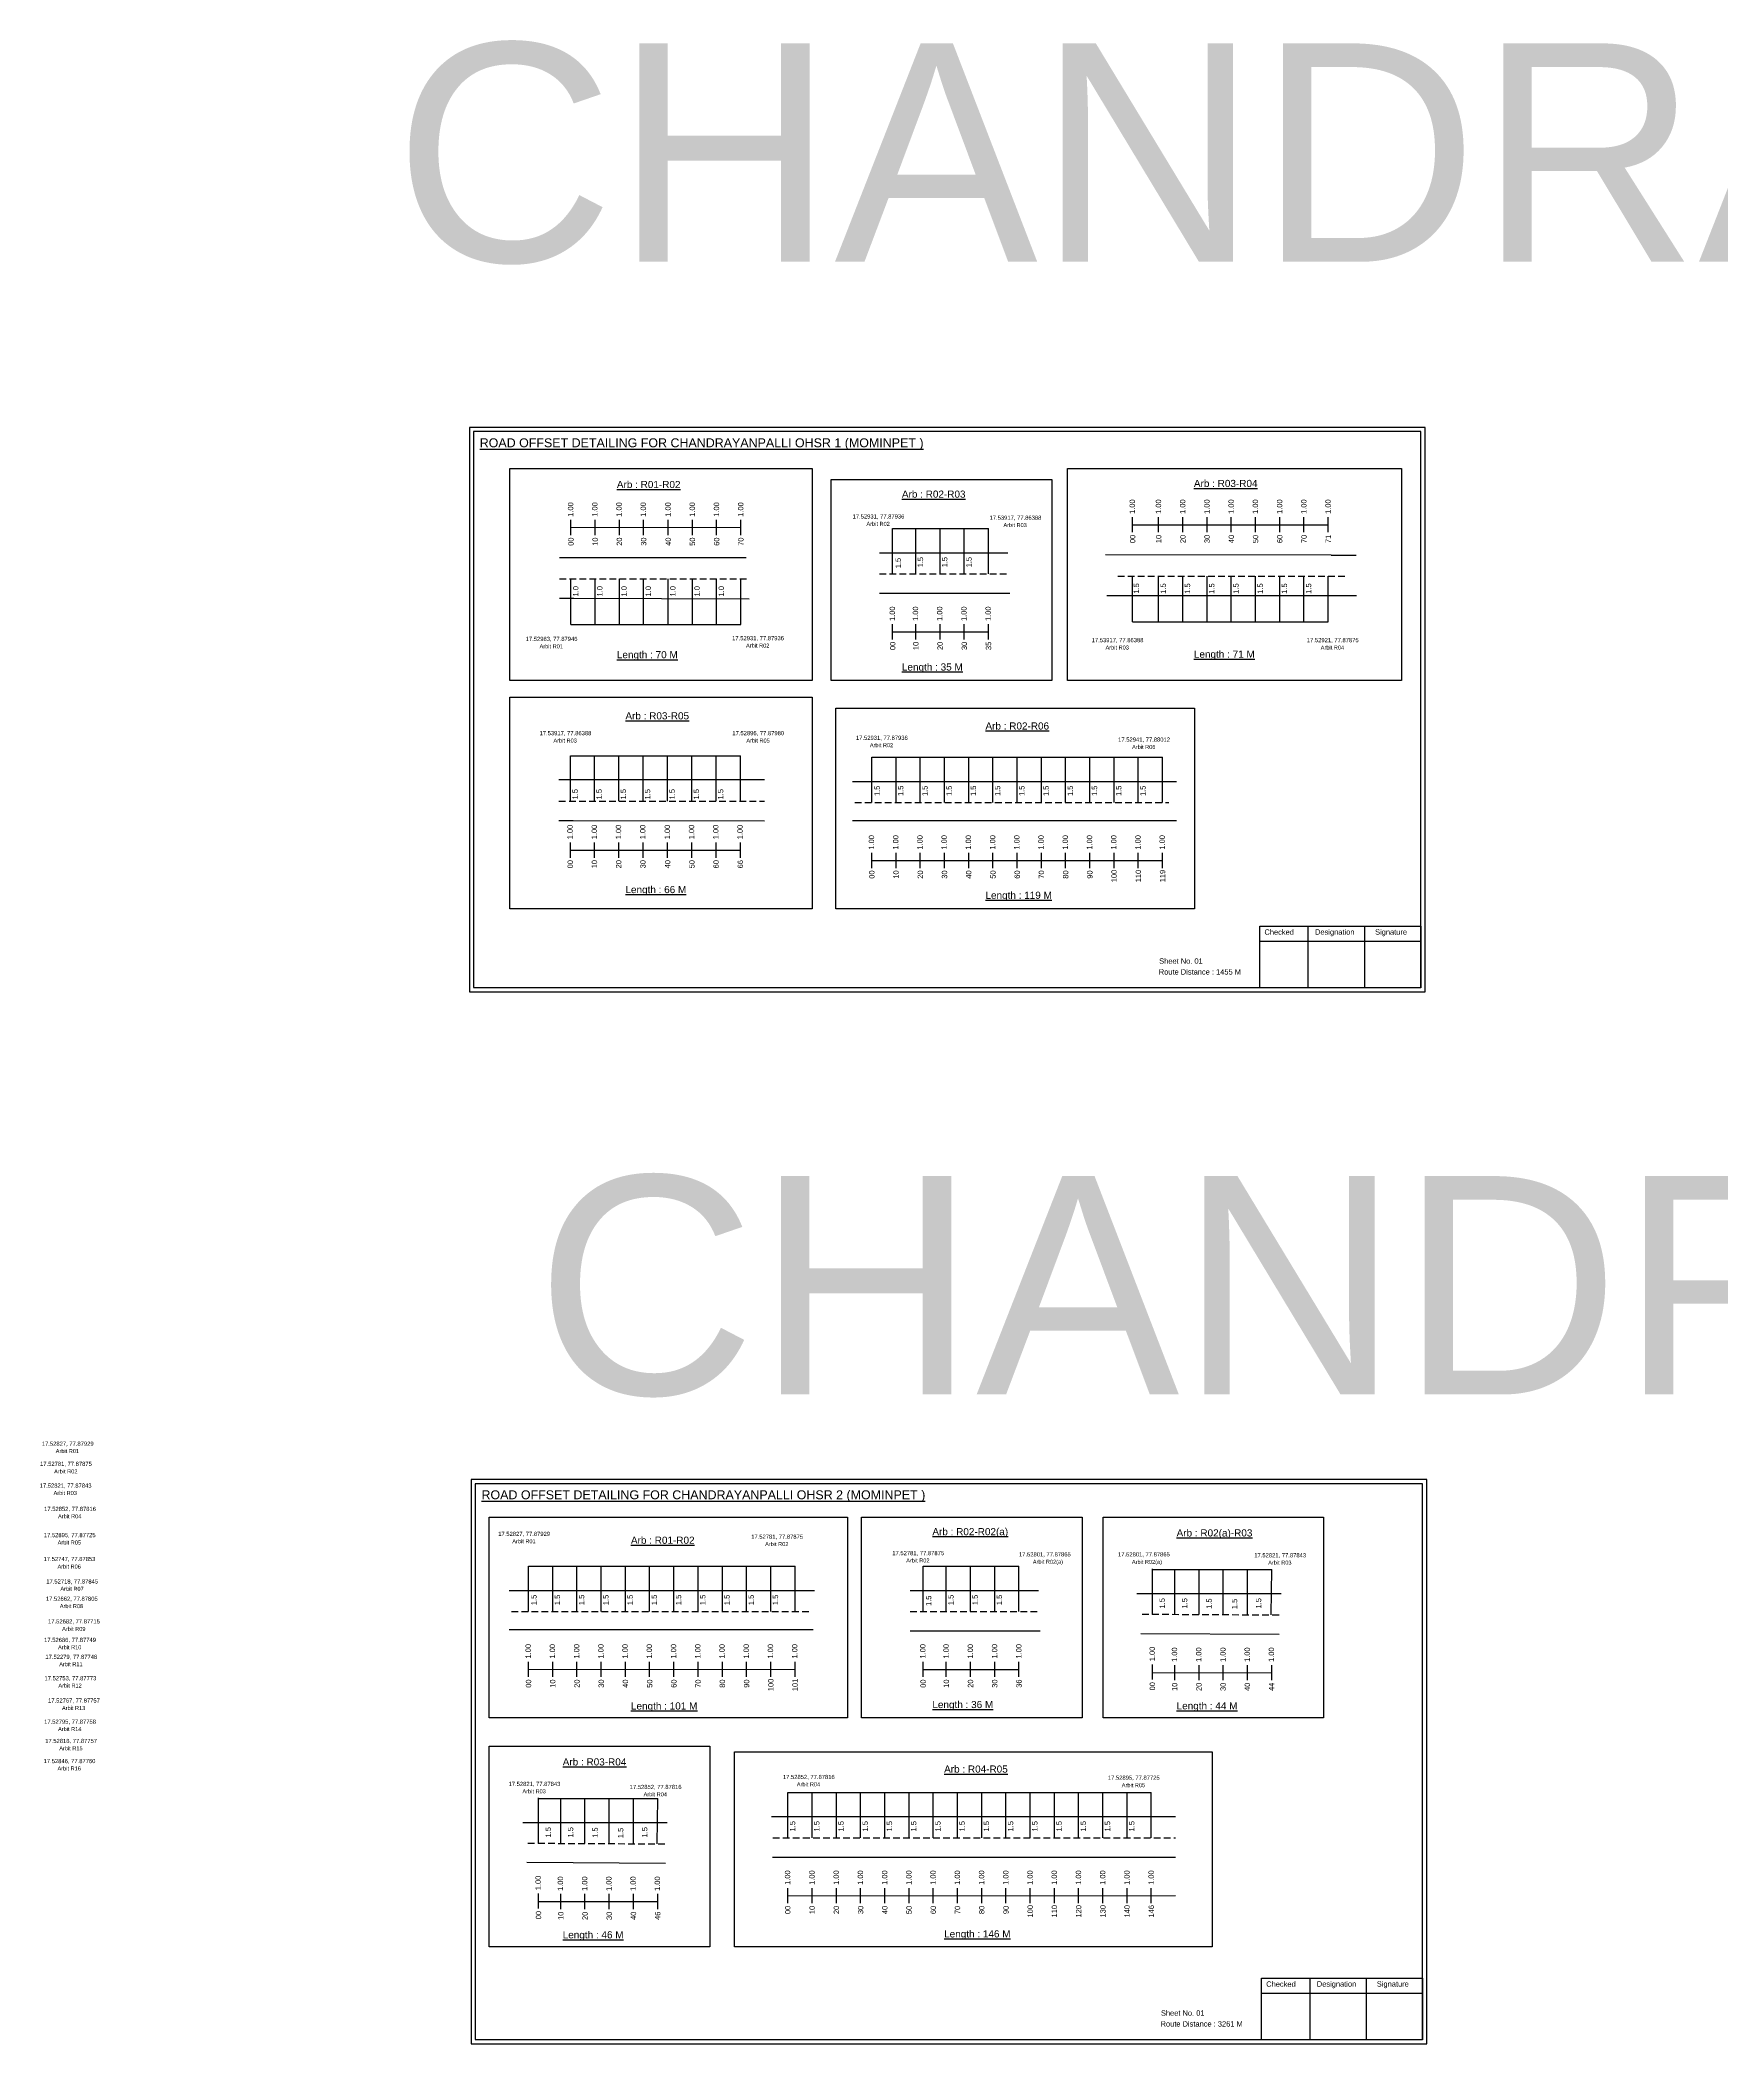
# Model space of a CAD drawing. Header units: inches. Extents: x -117 to 51867, y -12715 to 3423.
# Drawn here: x 6261 to 7205, y -2961 to -1837 of the extents above; entities that cross this region are included whole.
import ezdxf

# ---------------------------------------------------------------- set-up
doc = ezdxf.new("R2010")
doc.units = ezdxf.units.IN
doc.header["$MEASUREMENT"] = 0
doc.linetypes.add('DASHED2', pattern=[0.375, 0.25, -0.125])
doc.layers.add('PDF_Geometry', color=7, linetype='Continuous')
doc.layers.add('PDF_Text', color=5, linetype='Continuous')
doc.styles.add('PDF Arial', font='arial.ttf')
doc.styles.get("Standard").update_dxf_attribs({"font": 'arial.ttf'})

msp = doc.modelspace()

# ---------------------------------------------------------------- linework, layer by layer
at = {"color": 217, "true_color": 0x93278f}
for p, q in [((6558.9, -2114.3), (6558.9, -2105.7)), ((6558.9, -2110), (6654.3, -2109.9)), ((6572.5, -2114.3), (6572.5, -2105.7)), ((6586.1, -2114.3), (6586.1, -2105.7)), ((6599.7, -2114.3), (6599.7, -2105.7)), ((6613.5, -2114.3), (6613.5, -2105.7)), ((6627.1, -2114.3), (6627.1, -2105.7)), ((6640.7, -2114.3), (6640.7, -2105.7)), ((6654.3, -2114.3), (6654.3, -2105.7)), ((6874.2, -2112.7), (6874.2, -2104.2)), ((6874.2, -2108.5), (6984, -2108.5)), ((6888.8, -2112.7), (6888.8, -2104.2)), ((6902.4, -2112.7), (6902.4, -2104.2)), ((6916, -2112.7), (6916, -2104.2)), ((6929.6, -2112.7), (6929.6, -2104.2)), ((6943.2, -2112.7), (6943.2, -2104.2)), ((6956.8, -2112.7), (6956.8, -2104.2)), ((6970.4, -2112.7), (6970.4, -2104.2)), ((6984, -2112.7), (6984, -2104.2)), ((6739.5, -2172.8), (6739.5, -2164.2)), ((6739.5, -2168.5), (6793.3, -2168.5)), ((6752.5, -2172.8), (6752.5, -2164.2)), ((6766.1, -2172.8), (6766.1, -2164.2)), ((6779.7, -2172.8), (6779.7, -2164.2)), ((6793.3, -2172.8), (6793.3, -2164.2)), ((6558.6, -2295.3), (6558.6, -2286.7)), ((6558.6, -2291), (6654, -2291)), ((6572.2, -2295.3), (6572.2, -2286.7)), ((6585.8, -2295.3), (6585.8, -2286.7)), ((6599.4, -2295.3), (6599.4, -2286.7)), ((6613.2, -2295.3), (6613.2, -2286.7)), ((6626.8, -2295.3), (6626.8, -2286.7)), ((6640.4, -2295.3), (6640.4, -2286.7)), ((6654, -2295.3), (6654, -2286.7)), ((6727.8, -2301.1), (6727.8, -2292.5)), ((6741.4, -2301.1), (6741.4, -2292.5)), ((6755, -2301.1), (6755, -2292.5)), ((6768.6, -2301.1), (6768.6, -2292.5)), ((6782.2, -2301.1), (6782.2, -2292.5)), ((6795.8, -2301.1), (6795.8, -2292.5)), ((6809.4, -2301.1), (6809.4, -2292.5)), ((6823, -2301.1), (6823, -2292.5)), ((6836.6, -2301.1), (6836.6, -2292.5)), ((6850.2, -2301.1), (6850.2, -2292.5)), ((6863.8, -2301.1), (6863.8, -2292.5)), ((6877.4, -2301.1), (6877.4, -2292.5)), ((6891, -2301.1), (6891, -2292.5)), ((6727.8, -2296.8), (6891, -2296.8)), ((6535.1, -2755), (6535.1, -2746.5)), ((6535.1, -2750.8), (6684.7, -2750.7)), ((6548.7, -2755), (6548.7, -2746.5)), ((6562.3, -2755), (6562.3, -2746.5)), ((6575.9, -2755), (6575.9, -2746.5)), ((6589.5, -2755), (6589.5, -2746.5)), ((6603.1, -2755), (6603.1, -2746.5)), ((6616.7, -2755), (6616.7, -2746.5)), ((6630.3, -2755), (6630.3, -2746.5)), ((6643.9, -2755), (6643.9, -2746.5)), ((6657.5, -2755), (6657.5, -2746.5)), ((6671.1, -2755), (6671.1, -2746.5)), ((6684.7, -2755), (6684.7, -2746.5)), ((6756.6, -2755), (6756.6, -2746.5)), ((6756.6, -2750.8), (6810.4, -2750.8)), ((6769.6, -2755), (6769.6, -2746.5)), ((6783.2, -2755), (6783.2, -2746.5)), ((6796.8, -2755), (6796.8, -2746.5)), ((6810.4, -2755), (6810.4, -2746.5)), ((6885.3, -2756.5), (6885.3, -2748)), ((6885.3, -2752.7), (6952.3, -2752.6)), ((6897.9, -2756.9), (6897.9, -2748.4)), ((6911.5, -2756.9), (6911.5, -2748.4)), ((6925.1, -2756.9), (6925.1, -2748.4)), ((6938.7, -2756.9), (6938.7, -2748.4)), ((6952.3, -2756.9), (6952.3, -2748.4)), ((6540.7, -2885), (6540.7, -2876.5)), ((6553.2, -2885.4), (6553.2, -2876.8)), ((6566.8, -2885.4), (6566.8, -2876.8)), ((6580.4, -2885.4), (6580.4, -2876.8)), ((6594, -2885.4), (6594, -2876.8)), ((6607.6, -2885.4), (6607.6, -2876.8)), ((6680.6, -2882), (6680.6, -2873.5)), ((6680.7, -2877.8), (6898.3, -2877.7)), ((6694.3, -2882), (6694.3, -2873.5)), ((6707.9, -2882), (6707.9, -2873.5)), ((6721.5, -2882), (6721.5, -2873.5)), ((6735.1, -2882), (6735.1, -2873.5)), ((6748.7, -2882), (6748.7, -2873.5)), ((6762.3, -2882), (6762.3, -2873.5)), ((6775.9, -2882), (6775.9, -2873.5)), ((6789.5, -2882), (6789.5, -2873.5)), ((6803.1, -2882), (6803.1, -2873.5)), ((6816.7, -2882), (6816.7, -2873.5)), ((6830.3, -2882), (6830.3, -2873.5)), ((6843.9, -2882), (6843.9, -2873.5)), ((6857.5, -2882), (6857.5, -2873.5)), ((6871.1, -2882), (6871.1, -2873.5)), ((6884.7, -2882), (6884.7, -2873.5)), ((6540.7, -2881.1), (6607.6, -2881.1))]:
    msp.add_line(p, q, dxfattribs=at)
at = {"color": 5}
for p, q in [((6739.5, -2110.6), (6793.3, -2110.6)), ((6558.9, -2164.4), (6654.3, -2164.4)), ((6874.2, -2162.9), (6984, -2162.9)), ((6558.6, -2238.1), (6654, -2238.1)), ((6727.8, -2238.9), (6891, -2238.9)), ((6535.1, -2692.8), (6684.7, -2692.8)), ((6756.6, -2692.8), (6810.4, -2692.8)), ((6885.3, -2694.7), (6952.3, -2694.7)), ((6680.7, -2819.8), (6884.7, -2819.8)), ((6540.7, -2823.2), (6607.6, -2823.2))]:
    msp.add_line(p, q, dxfattribs=at)
for p, q in [((6739.5, -2136.1), (6739.5, -2110.6)), ((6752.5, -2136.1), (6752.5, -2110.6)), ((6766.1, -2136.1), (6766.1, -2110.6)), ((6779.7, -2136.1), (6779.7, -2110.6)), ((6793.3, -2136.1), (6793.3, -2110.6)), ((6732.1, -2124.2), (6804.2, -2124.2)), ((6657.2, -2127), (6552.5, -2127)), ((6985.6, -2125.5), (6859, -2125.3)), ((6985.6, -2125.5), (6999.6, -2125.5)), ((6558.9, -2164.4), (6558.9, -2138.9)), ((6572.5, -2164.4), (6572.5, -2138.9)), ((6586.1, -2164.4), (6586.1, -2138.9)), ((6599.7, -2164.4), (6599.7, -2138.9)), ((6613.5, -2164.4), (6613.5, -2138.9)), ((6627.1, -2164.4), (6627.1, -2138.9)), ((6640.7, -2164.4), (6640.7, -2138.9)), ((6654.3, -2164.4), (6654.3, -2138.9)), ((6732.1, -2146.9), (6805.2, -2146.9)), ((6874.2, -2162.9), (6874.2, -2137.3)), ((6888.8, -2162.9), (6888.8, -2137.3)), ((6902.4, -2162.9), (6902.4, -2137.3)), ((6916, -2162.9), (6916, -2137.3)), ((6929.6, -2162.9), (6929.6, -2137.3)), ((6943.2, -2162.9), (6943.2, -2137.3)), ((6956.8, -2162.9), (6956.8, -2137.3)), ((6970.4, -2162.9), (6970.4, -2137.3)), ((6984, -2162.9), (6984, -2137.3)), ((6552.5, -2149.7), (6560.6, -2149.7)), ((6560.6, -2149.7), (6658.9, -2150)), ((6859.7, -2148.2), (6985.6, -2148.2)), ((6985.6, -2148.2), (6999.8, -2148.2)), ((6558.6, -2263.6), (6558.6, -2238.1)), ((6572.2, -2263.6), (6572.2, -2238.1)), ((6585.8, -2263.6), (6585.8, -2238.1)), ((6599.4, -2263.6), (6599.4, -2238.1)), ((6613.2, -2263.6), (6613.2, -2238.1)), ((6626.8, -2263.6), (6626.8, -2238.1)), ((6640.4, -2263.6), (6640.4, -2238.1)), ((6654, -2263.6), (6654, -2238.1)), ((6727.8, -2264.4), (6727.8, -2238.9)), ((6741.4, -2264.4), (6741.4, -2238.9)), ((6755, -2264.4), (6755, -2238.9)), ((6768.6, -2264.4), (6768.6, -2238.9)), ((6782.2, -2264.4), (6782.2, -2238.9)), ((6795.8, -2264.4), (6795.8, -2238.9)), ((6809.4, -2264.4), (6809.4, -2238.9)), ((6823, -2264.4), (6823, -2238.9)), ((6836.6, -2264.4), (6836.6, -2238.9)), ((6850.2, -2264.4), (6850.2, -2238.9)), ((6863.8, -2264.4), (6863.8, -2238.9)), ((6877.4, -2264.4), (6877.4, -2238.9)), ((6891, -2264.4), (6891, -2238.9)), ((6667.6, -2251.7), (6552.2, -2251.7)), ((6716.9, -2252.5), (6898.8, -2252.5)), ((6552.2, -2274.4), (6560.2, -2274.4)), ((6560.2, -2274.4), (6667.6, -2274.7)), ((6898.8, -2274.7), (6716.9, -2274.7)), ((6535.1, -2718.3), (6535.1, -2692.8)), ((6548.7, -2718.3), (6548.7, -2692.8)), ((6562.3, -2718.3), (6562.3, -2692.8)), ((6575.9, -2718.3), (6575.9, -2692.8)), ((6589.5, -2718.3), (6589.5, -2692.8)), ((6603.1, -2718.3), (6603.1, -2692.8)), ((6616.7, -2718.3), (6616.7, -2692.8)), ((6630.3, -2718.3), (6630.3, -2692.8)), ((6643.9, -2718.3), (6643.9, -2692.8)), ((6657.5, -2718.3), (6657.5, -2692.8)), ((6671.1, -2718.3), (6671.1, -2692.8)), ((6684.7, -2718.3), (6684.7, -2692.8)), ((6756.6, -2718.3), (6756.6, -2692.8)), ((6769.6, -2718.3), (6769.6, -2692.8)), ((6783.2, -2718.3), (6783.2, -2692.8)), ((6796.8, -2718.3), (6796.8, -2692.8)), ((6810.4, -2718.3), (6810.4, -2692.8)), ((6885.3, -2719.9), (6885.3, -2694.4)), ((6897.9, -2720), (6897.9, -2694.7)), ((6911.5, -2720), (6911.5, -2694.7)), ((6925.1, -2720), (6925.1, -2694.7)), ((6938.7, -2720.2), (6938.7, -2694.7)), ((6952, -2720.2), (6952.3, -2694.7)), ((6524.2, -2706.5), (6695.6, -2706.5)), ((6749.3, -2706.5), (6821.3, -2706.5)), ((6957.5, -2708.4), (6876.6, -2708.4)), ((6694.9, -2728.6), (6524.2, -2728.6)), ((6749.3, -2729.1), (6822.3, -2729.1)), ((6878.8, -2730.6), (6956.5, -2731)), ((6680.7, -2845.3), (6680.7, -2819.8)), ((6694.3, -2845.3), (6694.3, -2819.8)), ((6707.9, -2845.3), (6707.9, -2819.8)), ((6721.5, -2845.3), (6721.5, -2819.8)), ((6735.1, -2845.3), (6735.1, -2819.8)), ((6748.7, -2845.3), (6748.7, -2819.8)), ((6762.3, -2845.3), (6762.3, -2819.8)), ((6775.9, -2845.3), (6775.9, -2819.8)), ((6789.5, -2845.3), (6789.5, -2819.8)), ((6803.1, -2845.3), (6803.1, -2819.8)), ((6816.7, -2845.3), (6816.7, -2819.8)), ((6830.3, -2845.3), (6830.3, -2819.8)), ((6843.9, -2845.3), (6843.9, -2819.8)), ((6857.5, -2845.3), (6857.5, -2819.8)), ((6871.1, -2845.3), (6871.1, -2819.8)), ((6884.7, -2845.3), (6884.7, -2819.8)), ((6540.7, -2848.4), (6540.7, -2822.9)), ((6553.2, -2848.5), (6553.2, -2823.2)), ((6566.8, -2848.5), (6566.8, -2823.2)), ((6580.4, -2848.5), (6580.4, -2823.2)), ((6594, -2848.7), (6594, -2823.2)), ((6607.4, -2848.7), (6607.6, -2823.2)), ((6671.5, -2833.4), (6898.3, -2833.4)), ((6612.9, -2836.8), (6531.9, -2836.8)), ((6534.1, -2859), (6611.9, -2859.5)), ((6672, -2856.1), (6898.3, -2856.2))]:
    msp.add_line(p, q)
at = {"linetype": 'DASHED2', "ltscale": 15}
for p, q in [((6732.1, -2136.1), (6804.7, -2136.1)), ((6552.5, -2138.9), (6657.9, -2138.9)), ((6865.9, -2137.3), (6994.6, -2137.3)), ((6552.2, -2263.6), (6667.6, -2263.6)), ((6718.2, -2264.4), (6894.6, -2264.4)), ((6525.5, -2718.3), (6693.1, -2718.3)), ((6749.3, -2718.3), (6821.8, -2718.3)), ((6879.5, -2719.8), (6957.8, -2720.2)), ((6534.8, -2848.3), (6613.1, -2848.7)), ((6672.3, -2845.3), (6898.3, -2845.3))]:
    msp.add_line(p, q, dxfattribs=at)
for points in [[(6524.6, -2076.9), (6694.3, -2076.9), (6694.3, -2195.8), (6524.6, -2195.8)], [(6837.6, -2076.9), (7025.2, -2076.9), (7025.2, -2195.8), (6837.6, -2195.8)], [(6705, -2083.1), (6828.8, -2083.1), (6828.8, -2195.8), (6705, -2195.8)], [(6524.6, -2205.2), (6694.3, -2205.2), (6694.3, -2324.1), (6524.6, -2324.1)], [(6707.7, -2211.4), (6909, -2211.4), (6909, -2324.1), (6707.7, -2324.1)], [(6513, -2665.3), (6714.2, -2665.3), (6714.2, -2778), (6513, -2778)], [(6722.1, -2665.3), (6845.9, -2665.3), (6845.9, -2778), (6722.1, -2778)], [(6857.6, -2665.3), (6981.4, -2665.3), (6981.4, -2778), (6857.6, -2778)], [(6513, -2793.8), (6636.8, -2793.8), (6636.8, -2906.5), (6513, -2906.5)], [(6650.8, -2797), (6918.8, -2797), (6918.8, -2906.5), (6650.8, -2906.5)]]:
    msp.add_lwpolyline(points, close=True)
at = {"layer": 'PDF_Geometry'}
for points in [[(6501.9, -2053.9), (6501.9, -2370.6), (7038.4, -2370.6), (7038.4, -2053.9)], [(6504.2, -2056.2), (6504.2, -2368.2), (7036, -2368.2), (7036, -2056.2)], [(6502.9, -2644.2), (6502.9, -2960.9), (7039.4, -2960.9), (7039.4, -2644.2)], [(6505.2, -2646.6), (6505.2, -2958.5), (7037, -2958.5), (7037, -2646.6)]]:
    msp.add_lwpolyline(points, close=True, dxfattribs=at)
at = {"layer": 'PDF_Geometry', "color": 242, "true_color": 0xcc1f26}
for points in [[(7036, -2368.3), (6945.6, -2368.3), (6945.6, -2333.7), (7036, -2333.7)], [(7037, -2958.6), (6946.6, -2958.6), (6946.6, -2924), (7037, -2924)]]:
    msp.add_lwpolyline(points, close=True, dxfattribs=at)
for points in [[(6972.6, -2333.7), (6972.6, -2368.3)], [(7004.3, -2333.7), (7004.3, -2368.3)], [(6945.6, -2342.1), (7036, -2342.1)], [(6946.6, -2932.4), (7037, -2932.4)], [(6973.6, -2924), (6973.6, -2958.6)], [(7005.3, -2924), (7005.3, -2958.6)]]:
    msp.add_lwpolyline(points, dxfattribs=at)

# ---------------------------------------------------------------- texts
for s, height, p in [('CHANDRAYANPALLI 1', 122.535, (6459.6, -1960.9)), ('Sheet No. 01', 3, (6889.1, -2354.8)), ('Route Distance : 1455 M', 3, (6888.9, -2360.9)), ('CHANDRAYANPALLI 2', 122.535, (6539.1, -2596.5)), ('Sheet No. 01', 3, (6890.1, -2945.1)), ('Route Distance : 3261 M', 3, (6889.9, -2951.2))]:
    msp.add_text(s, height=height).set_placement(p)
at = {"color": 242, "true_color": 0xcd2027}
for s, height, p in [('%%UROAD OFFSET DETAILING FOR CHANDRAYANPALLI OHSR 1 (MOMINPET )', 5, (6507.7, -2065)), ('%%UArb : R01-R02', 4, (6584.7, -2087.9)), ('%%UArb : R02-R03', 4, (6744.7, -2093.3)), ('%%UArb : R03-R04', 4, (6908.6, -2087.3)), ('%%ULength : 70 M', 4, (6584.7, -2183.4)), ('%%ULength : 71 M', 4, (6908.6, -2183.1)), ('%%ULength : 35 M', 4, (6744.7, -2190.3)), ('%%UArb : R03-R05', 4, (6589.5, -2217.7)), ('%%UArb : R02-R06', 4, (6791.6, -2223.4)), ('%%ULength : 66 M', 4, (6589.5, -2315.2)), ('%%ULength : 119 M', 4, (6791.6, -2318.4)), ('%%UROAD OFFSET DETAILING FOR CHANDRAYANPALLI OHSR 2 (MOMINPET )', 5, (6508.7, -2655.3)), ('%%UArb : R01-R02', 4, (6592.6, -2680.3)), ('%%UArb : R02-R02(a)', 4, (6761.8, -2675.5)), ('%%UArb : R02(a)-R03', 4, (6898.9, -2676.2)), ('%%ULength : 101 M', 4, (6592.6, -2773.3)), ('%%ULength : 36 M', 4, (6761.8, -2772.5)), ('%%ULength : 44 M', 4, (6898.9, -2773.2)), ('%%UArb : R03-R04', 4, (6554.3, -2804.7)), ('%%UArb : R04-R05', 4, (6768.4, -2808.7)), ('%%ULength : 46 M', 4, (6554.3, -2901.7)), ('%%ULength : 146 M', 4, (6768.4, -2901.2))]:
    msp.add_text(s, height=height, dxfattribs=at).set_placement(p)
at = {"color": 217, "true_color": 0x93278f}
for s, p in [('1.00', (6560.2, -2104)), ('1.00', (6573.8, -2104)), ('1.00', (6587.4, -2104)), ('1.00', (6601, -2104)), ('1.00', (6614.9, -2104)), ('1.00', (6628.5, -2104)), ('1.00', (6642.1, -2104)), ('1.00', (6655.7, -2104)), ('1.00', (6875.5, -2102.4)), ('1.00', (6890.2, -2102.4)), ('1.00', (6903.8, -2102.4)), ('1.00', (6917.4, -2102.4)), ('1.00', (6931, -2102.4)), ('1.00', (6944.6, -2102.4)), ('1.00', (6958.2, -2102.4)), ('1.00', (6971.8, -2102.4)), ('1.00', (6985.4, -2102.4)), ('00', (6560.4, -2120.3)), ('10', (6574, -2120.3)), ('20', (6587.6, -2120.3)), ('30', (6601.2, -2120.3)), ('40', (6615, -2120.3)), ('50', (6628.6, -2120.3)), ('60', (6642.2, -2120.3)), ('70', (6655.8, -2120.3)), ('00', (6875.7, -2118.8)), ('10', (6890.3, -2118.8)), ('20', (6903.9, -2118.8)), ('30', (6917.5, -2118.8)), ('40', (6931.1, -2118.8)), ('50', (6944.7, -2118.8)), ('60', (6958.3, -2118.8)), ('70', (6971.9, -2118.8)), ('71', (6985.5, -2118.8)), ('1.00', (6740.8, -2162.5)), ('1.00', (6753.8, -2162.5)), ('1.00', (6767.4, -2162.5)), ('1.00', (6781, -2162.5)), ('1.00', (6794.6, -2162.5)), ('00', (6741, -2178.8)), ('10', (6754, -2178.8)), ('20', (6767.6, -2178.8)), ('30', (6781.2, -2178.8)), ('35', (6794.8, -2178.8)), ('1.00', (6559.9, -2285)), ('1.00', (6573.5, -2285)), ('1.00', (6587.1, -2285)), ('1.00', (6600.7, -2285)), ('1.00', (6614.5, -2285)), ('1.00', (6628.1, -2285)), ('1.00', (6641.7, -2285)), ('1.00', (6655.3, -2285)), ('1.00', (6729.1, -2290.8)), ('1.00', (6742.7, -2290.8)), ('1.00', (6756.3, -2290.8)), ('1.00', (6769.9, -2290.8)), ('1.00', (6783.5, -2290.8)), ('1.00', (6797.1, -2290.8)), ('1.00', (6810.7, -2290.8)), ('1.00', (6824.3, -2290.8)), ('1.00', (6837.9, -2290.8)), ('1.00', (6851.5, -2290.8)), ('1.00', (6865.1, -2290.8)), ('1.00', (6878.7, -2290.8)), ('1.00', (6892.3, -2290.8)), ('00', (6560, -2301.3)), ('10', (6573.6, -2301.3)), ('20', (6587.2, -2301.3)), ('30', (6600.8, -2301.3)), ('40', (6614.7, -2301.3)), ('50', (6628.3, -2301.3)), ('60', (6641.9, -2301.3)), ('66', (6655.5, -2301.3)), ('00', (6729.3, -2307.1)), ('10', (6742.9, -2307.1)), ('20', (6756.5, -2307.1)), ('30', (6770.1, -2307.1)), ('40', (6783.7, -2307.1)), ('50', (6797.3, -2307.1)), ('60', (6810.9, -2307.1)), ('70', (6824.5, -2307.1)), ('80', (6838.1, -2307.1)), ('90', (6851.7, -2307.1)), ('100', (6865.3, -2309.1)), ('110', (6878.9, -2309.1)), ('119', (6892.5, -2309.1)), ('1.00', (6536.4, -2744.7)), ('1.00', (6550, -2744.7)), ('1.00', (6563.6, -2744.7)), ('1.00', (6577.2, -2744.7)), ('1.00', (6590.8, -2744.7)), ('1.00', (6604.4, -2744.7)), ('1.00', (6618, -2744.7)), ('1.00', (6631.6, -2744.7)), ('1.00', (6645.2, -2744.7)), ('1.00', (6658.8, -2744.7)), ('1.00', (6672.4, -2744.7)), ('1.00', (6686, -2744.7)), ('1.00', (6757.9, -2744.7)), ('1.00', (6771, -2744.7)), ('1.00', (6784.6, -2744.7)), ('1.00', (6798.2, -2744.7)), ('1.00', (6811.8, -2744.7)), ('1.00', (6886.7, -2746.2)), ('1.00', (6899.2, -2746.6)), ('1.00', (6912.8, -2746.6)), ('1.00', (6926.4, -2746.6)), ('1.00', (6940, -2746.6)), ('1.00', (6953.6, -2746.6)), ('00', (6536.6, -2761.1)), ('10', (6550.2, -2761.1)), ('20', (6563.8, -2761.1)), ('30', (6577.4, -2761.1)), ('40', (6591, -2761.1)), ('50', (6604.6, -2761.1)), ('60', (6618.2, -2761.1)), ('70', (6631.8, -2761.1)), ('80', (6645.4, -2761.1)), ('90', (6659, -2761.1)), ('100', (6672.6, -2763)), ('101', (6686.2, -2763)), ('00', (6758.1, -2761.1)), ('10', (6771.1, -2761.1)), ('20', (6784.7, -2761.1)), ('30', (6798.3, -2761.1)), ('36', (6811.9, -2761.1)), ('00', (6886.8, -2762.6)), ('10', (6899.3, -2762.9)), ('20', (6912.9, -2762.9)), ('30', (6926.5, -2762.9)), ('40', (6940.1, -2762.9)), ('44', (6953.7, -2762.9)), ('1.00', (6542, -2874.7)), ('1.00', (6554.5, -2875.1)), ('1.00', (6568.1, -2875.1)), ('1.00', (6581.7, -2875.1)), ('1.00', (6595.3, -2875.1)), ('1.00', (6608.9, -2875.1)), ('1.00', (6682, -2871.7)), ('1.00', (6695.7, -2871.7)), ('1.00', (6709.3, -2871.7)), ('1.00', (6722.9, -2871.7)), ('1.00', (6736.5, -2871.7)), ('1.00', (6750.1, -2871.7)), ('1.00', (6763.7, -2871.7)), ('1.00', (6777.3, -2871.7)), ('1.00', (6790.9, -2871.7)), ('1.00', (6804.5, -2871.7)), ('1.00', (6818.1, -2871.7)), ('1.00', (6831.7, -2871.7)), ('1.00', (6845.3, -2871.7)), ('1.00', (6858.9, -2871.7)), ('1.00', (6872.5, -2871.7)), ('1.00', (6886.1, -2871.7)), ('00', (6542.2, -2891)), ('10', (6554.7, -2891.4)), ('20', (6568.3, -2891.4)), ('30', (6581.9, -2891.4)), ('40', (6595.5, -2891.4)), ('46', (6609.1, -2891.4)), ('00', (6682.1, -2888.1)), ('10', (6695.8, -2888.1)), ('20', (6709.4, -2888.1)), ('30', (6723, -2888.1)), ('40', (6736.6, -2888.1)), ('50', (6750.2, -2888.1)), ('60', (6763.8, -2888.1)), ('70', (6777.4, -2888.1)), ('80', (6791, -2888.1)), ('90', (6804.6, -2888.1)), ('100', (6818.2, -2890)), ('110', (6831.8, -2890)), ('120', (6845.4, -2890)), ('130', (6859, -2890)), ('140', (6872.6, -2890)), ('146', (6886.2, -2890))]:
    msp.add_text(s, height=3, rotation=90, dxfattribs=at).set_placement(p)
at = {"color": 5}
for s, height, p in [('17.52931, 77.87936', 2.34, (6717, -2105)), ('Arbit R02', 2.25, (6724.8, -2109.1)), ('17.53917, 77.86388', 2.34, (6793.9, -2105.7)), ('Arbit R03', 2.25, (6801.7, -2109.8)), ('17.52983, 77.87946', 2.34, (6533.5, -2173.7)), ('Arbit R01', 2.25, (6541.3, -2177.8)), ('17.52931, 77.87936', 2.34, (6649.4, -2173.3)), ('Arbit R02', 2.25, (6657.2, -2177.4)), ('17.53917, 77.86388', 2.34, (6851.2, -2174.4)), ('Arbit R03', 2.25, (6859, -2178.5)), ('17.52921, 77.87875', 2.34, (6972, -2174.4)), ('Arbit R04', 2.25, (6979.8, -2178.5)), ('17.53917, 77.86388', 2.34, (6541.3, -2226.6)), ('17.52896, 77.87980', 2.34, (6649.5, -2226.6)), ('Arbit R03', 2.25, (6549.1, -2230.7)), ('Arbit R05', 2.25, (6657.4, -2230.7)), ('17.52931, 77.87936', 2.34, (6718.9, -2229.2)), ('Arbit R02', 2.25, (6726.7, -2233.3)), ('17.52941, 77.88012', 2.34, (6866.1, -2230.2)), ('Arbit R06', 2.25, (6873.9, -2234.3)), ('17.52827, 77.87929', 2.34, (6261.9, -2625.3)), ('Arbit R01', 2.25, (6269.7, -2629.4)), ('17.52781, 77.87875', 2.34, (6260.9, -2636.6)), ('Arbit R02', 2.25, (6268.8, -2640.8)), ('17.52821, 77.87843', 2.34, (6260.7, -2648.8)), ('Arbit R03', 2.25, (6268.5, -2652.9)), ('17.52852, 77.87816', 2.34, (6263.2, -2661.9)), ('Arbit R04', 2.25, (6271, -2666)), ('17.52895, 77.87725', 2.34, (6263, -2676.6)), ('17.52827, 77.87929', 2.34, (6518.1, -2675.9)), ('17.52781, 77.87875', 2.34, (6660.1, -2677.5)), ('Arbit R05', 2.25, (6270.8, -2680.7)), ('Arbit R01', 2.25, (6526, -2680)), ('Arbit R02', 2.25, (6667.9, -2681.6)), ('17.52781, 77.87875', 2.34, (6739.3, -2686.7)), ('17.52801, 77.87865', 2.34, (6810.4, -2687.4)), ('17.52801, 77.87865', 2.34, (6866, -2687.4)), ('17.52821, 77.87843', 2.34, (6942.5, -2687.9)), ('17.52747, 77.87853', 2.34, (6262.9, -2690)), ('Arbit R06', 2.25, (6270.7, -2694.2)), ('Arbit R02', 2.25, (6747.1, -2690.8)), ('Arbit R02(a)', 2.246, (6818.2, -2691.5)), ('Arbit R02(a)', 2.246, (6873.8, -2691.6)), ('Arbit R03', 2.25, (6950.3, -2692)), ('17.52718, 77.87845', 2.34, (6264.4, -2702.6)), ('Arbit R07', 2.25, (6272.3, -2706.7)), ('17.52662, 77.87805', 2.34, (6264.2, -2712.3)), ('Arbit R08', 2.25, (6272, -2716.4)), ('17.52682, 77.87715', 2.34, (6265.4, -2725)), ('Arbit R09', 2.25, (6273.3, -2729.2)), ('17.52686, 77.87749', 2.34, (6263.2, -2735.4)), ('17.52279, 77.87748', 2.34, (6263.9, -2744.9)), ('Arbit R10', 2.25, (6271, -2739.5)), ('17.52753, 77.87773', 2.34, (6263.4, -2756.9)), ('Arbit R11', 2.25, (6271.7, -2749)), ('Arbit R12', 2.25, (6271.2, -2761)), ('17.52767, 77.87757', 2.34, (6265.4, -2769.4)), ('Arbit R13', 2.25, (6273.2, -2773.6)), ('17.52795, 77.87758', 2.34, (6263.2, -2781.3)), ('Arbit R14', 2.25, (6271, -2785.4)), ('17.52818, 77.87757', 2.34, (6263.8, -2792.1)), ('Arbit R15', 2.25, (6271.7, -2796.2)), ('17.52846, 77.87760', 2.34, (6262.9, -2803.4)), ('Arbit R16', 2.25, (6270.7, -2807.5)), ('17.52852, 77.87816', 2.34, (6677.9, -2812.3)), ('17.52895, 77.87725', 2.34, (6860.3, -2812.7)), ('17.52821, 77.87843', 2.34, (6523.9, -2816.2)), ('Arbit R03', 2.25, (6531.7, -2820.3)), ('17.52852, 77.87816', 2.34, (6591.9, -2817.9)), ('Arbit R04', 2.25, (6599.7, -2822)), ('Arbit R04', 2.25, (6685.7, -2816.4)), ('Arbit R05', 2.25, (6868.1, -2816.9))]:
    msp.add_text(s, height=height, dxfattribs=at).set_placement(p)
for s, p in [('1.5', (6744.1, -2132.9)), ('1.5', (6756.6, -2132.4)), ('1.5', (6770.2, -2132.4)), ('1.5', (6783.8, -2132.4)), ('1.0', (6563.1, -2148.7)), ('1.0', (6576.6, -2148.7)), ('1.0', (6590.2, -2148.7)), ('1.0', (6603.8, -2148.7)), ('1.0', (6617.6, -2148.7)), ('1.0', (6631.2, -2148.7)), ('1.0', (6644.8, -2148.7)), ('1.5', (6877.8, -2147.1)), ('1.5', (6892.9, -2147.2)), ('1.5', (6906.5, -2147.2)), ('1.5', (6920.1, -2147.2)), ('1.5', (6933.7, -2147.2)), ('1.5', (6947.3, -2147.2)), ('1.5', (6960.9, -2147.2)), ('1.5', (6974.5, -2147.2)), ('1.5', (6562.7, -2262.6)), ('1.5', (6576.2, -2262.6)), ('1.5', (6589.8, -2262.6)), ('1.5', (6603.4, -2262.6)), ('1.5', (6617.2, -2262.6)), ('1.5', (6630.8, -2262.6)), ('1.5', (6644.4, -2262.6)), ('1.5', (6732.3, -2260.7)), ('1.5', (6745.5, -2260.7)), ('1.5', (6759.1, -2260.7)), ('1.5', (6772.7, -2260.7)), ('1.5', (6786.3, -2260.7)), ('1.5', (6799.9, -2260.7)), ('1.5', (6813.5, -2260.7)), ('1.5', (6827.1, -2260.7)), ('1.5', (6840.7, -2260.7)), ('1.5', (6854.3, -2260.7)), ('1.5', (6867.9, -2260.7)), ('1.5', (6881.5, -2260.7)), ('1.5', (6539.6, -2714.7)), ('1.5', (6552.8, -2714.7)), ('1.5', (6566.4, -2714.7)), ('1.5', (6580, -2714.7)), ('1.5', (6593.6, -2714.7)), ('1.5', (6607.2, -2714.7)), ('1.5', (6620.8, -2714.7)), ('1.5', (6634.4, -2714.7)), ('1.5', (6648, -2714.7)), ('1.5', (6661.6, -2714.7)), ('1.5', (6675.2, -2714.7)), ('1.5', (6761.2, -2715.2)), ('1.5', (6773.7, -2714.7)), ('1.5', (6787.3, -2714.7)), ('1.5', (6800.9, -2714.7)), ('1.5', (6892.3, -2716.6)), ('1.5', (6904.9, -2716.6)), ('1.5', (6918.6, -2716.8)), ('1.5', (6932.9, -2717)), ('1.5', (6946.4, -2716.6)), ('1.5', (6547.7, -2845.1)), ('1.5', (6560.2, -2845.1)), ('1.5', (6574, -2845.3)), ('1.5', (6588.3, -2845.5)), ('1.5', (6601.8, -2845.1)), ('1.5', (6684.8, -2841.7)), ('1.5', (6698.4, -2841.7)), ('1.5', (6712, -2841.7)), ('1.5', (6725.6, -2841.7)), ('1.5', (6739.2, -2841.7)), ('1.5', (6752.8, -2841.7)), ('1.5', (6766.4, -2841.7)), ('1.5', (6780, -2841.7)), ('1.5', (6793.6, -2841.7)), ('1.5', (6807.2, -2841.7)), ('1.5', (6820.8, -2841.7)), ('1.5', (6834.4, -2841.7)), ('1.5', (6848, -2841.7)), ('1.5', (6861.6, -2841.7)), ('1.5', (6875.2, -2841.7))]:
    msp.add_text(s, height=3, rotation=90).set_placement(p)
at = {"layer": 'PDF_Text', "color": 7, "attachment_point": 7, "style": 'PDF Arial'}
for s, insert, char_height in [('Checked', (6948.2, -2338.6), 3), ('Designation', (6976.6, -2339.4), 3.001), ('Signature', (7010.3, -2339.4), 3), ('Checked', (6949.2, -2928.9), 3), ('Designation', (6977.6, -2929.7), 3.001), ('Signature', (7011.3, -2929.7), 3)]:
    msp.add_mtext(s, dxfattribs=dict(at, insert=insert, char_height=char_height))

doc.saveas('drawing.dxf')
